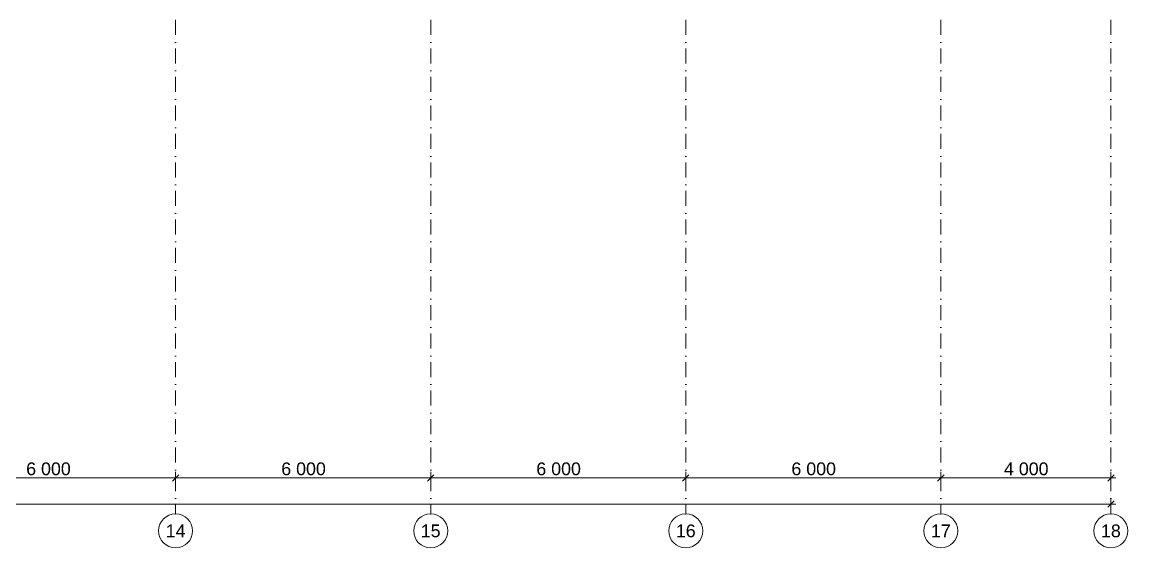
# Model space of a CAD drawing. Header units: millimetres. Extents: x -10605 to 101260, y -15987 to 46355.
# Drawn here: x 72389 to 98400, y -15987 to -3628 of the extents above; entities that cross this region are included whole.
import ezdxf
from ezdxf.enums import TextEntityAlignment as Align

# ---------------------------------------------------------------- set-up
doc = ezdxf.new("R2010")
doc.units = ezdxf.units.MM
doc.header["$MEASUREMENT"] = 0
doc.linetypes.add('Dot & Dashed', pattern=[670.277762, 352.777767, -176.388884, 0, -141.111112])
doc.layers.add('Оси', color=7, linetype='Continuous')
for name, color, linetype, lineweight in [('Оси_Ном._пера__200', 7, 'Continuous', 0), ('Оси_Ном._пера__97', 7, 'Continuous', 35), ('Оси_Ном._пера__99', 7, 'Continuous', 15)]:
    doc.layers.add(name, color=color, linetype=linetype, lineweight=lineweight)
doc.styles.add('РЎР“Р•РќР•Р\xa0РР\xa0_РЎРўРР›Р¬_1', font='arial.ttf')
doc.dimstyles.new('СГЕНЕРИР_СТИЛЬ__1', dxfattribs={"dimtxt": 300, "dimasz": 142.5, "dimexe": 0.18, "dimexo": 0.0625, "dimgap": 0.09, "dimtad": 1, "dimtih": 1, "dimtoh": 1, "dimdec": 4, "dimzin": 0, "dimdsep": 46, "dimtxsty": 'РЎР“Р•РќР•Р\xa0РР\xa0_РЎРўРР›Р¬_1', "dimblk": 'ARROWHEAD_6', "dimblk1": 'ARROWHEAD_6', "dimblk2": 'ARROWHEAD_6', "dimcen": 0.09, "dimse1": 1, "dimse2": 1, "dimadec": 0, "dimazin": 0, "dimtfac": 1, "dimtdec": 4, "dimtmove": 0, "dimatfit": 3, "dimfxl": 1, "dimtolj": 1, "dimtzin": 0, "dimarcsym": 0})

# ---------------------------------------------------------------- blocks, each defined once
blk = doc.blocks.new('*D884')
at = {"layer": 'Оси_Ном._пера__200', "color": 7, "linetype": 'Continuous', "lineweight": 0}
for p, q in [((0, -15097), (0, -14816)), ((98000, -15097), (98000, -14816)), ((-113, -14956), (0, -14956)), ((0, -14956), (98000, -14956)), ((98000, -14956), (98113, -14956))]:
    blk.add_line(p, q, dxfattribs=at)
at = {"layer": 'Оси_Ном._пера__97', "color": 7, "linetype": 'Continuous', "lineweight": 35}
for p, q in [((75, -14881), (-75, -15031)), ((97925, -15031), (98075, -14881))]:
    blk.add_line(p, q, dxfattribs=at)
at = {"layer": 'Оси_Ном._пера__200', "color": 7, "lineweight": 0, "insert": (48371, -14896), "char_height": 300, "attachment_point": 7, "style": 'РЎР“Р•РќР•Р\xa0РР\xa0_РЎРўРР›Р¬_1'}
blk.add_mtext('\\A1;{\\pql;\\fArial|b0|i0|c204|p0;\\W1.000000;98\xa0000}', dxfattribs=at)
blk = doc.blocks.new('ARROWHEAD_6')
at = {"color": 0, "linetype": 'Continuous', "lineweight": 0}
for p, q in [((0, 0), (-1, 0)), ((-0.5, -0.5), (0.5, 0.5))]:
    blk.add_line(p, q, dxfattribs=at)
blk = doc.blocks.new('*D906')
at = {"layer": 'Оси_Ном._пера__200', "color": 7, "linetype": 'Continuous', "lineweight": 0}
for p, q in [((70000, -14484), (70000, -14203)), ((76000, -14484), (76000, -14203)), ((70000, -14343), (76000, -14343))]:
    blk.add_line(p, q, dxfattribs=at)
at = {"layer": 'Оси_Ном._пера__97', "color": 7, "linetype": 'Continuous', "lineweight": 35}
for p, q in [((70075, -14268), (69925, -14418)), ((76075, -14268), (75925, -14418))]:
    blk.add_line(p, q, dxfattribs=at)
at = {"layer": 'Оси_Ном._пера__200', "color": 7, "lineweight": 0, "insert": (72485, -14283), "char_height": 300, "attachment_point": 7, "style": 'РЎР“Р•РќР•Р\xa0РР\xa0_РЎРўРР›Р¬_1'}
blk.add_mtext('\\A1;{\\pql;\\fArial|b0|i0|c204|p0;\\W1.000000;6\xa0000}', dxfattribs=at)
blk = doc.blocks.new('*D907')
at = {"layer": 'Оси_Ном._пера__200', "color": 7, "linetype": 'Continuous', "lineweight": 0}
for p, q in [((76000, -14484), (76000, -14203)), ((82000, -14484), (82000, -14203)), ((76000, -14343), (82000, -14343))]:
    blk.add_line(p, q, dxfattribs=at)
at = {"layer": 'Оси_Ном._пера__97', "color": 7, "linetype": 'Continuous', "lineweight": 35}
for p, q in [((76075, -14268), (75925, -14418)), ((82075, -14268), (81925, -14418))]:
    blk.add_line(p, q, dxfattribs=at)
at = {"layer": 'Оси_Ном._пера__200', "color": 7, "lineweight": 0, "insert": (78485, -14283), "char_height": 300, "attachment_point": 7, "style": 'РЎР“Р•РќР•Р\xa0РР\xa0_РЎРўРР›Р¬_1'}
blk.add_mtext('\\A1;{\\pql;\\fArial|b0|i0|c204|p0;\\W1.000000;6\xa0000}', dxfattribs=at)
blk = doc.blocks.new('*D908')
at = {"layer": 'Оси_Ном._пера__200', "color": 7, "linetype": 'Continuous', "lineweight": 0}
for p, q in [((82000, -14484), (82000, -14203)), ((88000, -14484), (88000, -14203)), ((82000, -14343), (88000, -14343))]:
    blk.add_line(p, q, dxfattribs=at)
at = {"layer": 'Оси_Ном._пера__97', "color": 7, "linetype": 'Continuous', "lineweight": 35}
for p, q in [((82075, -14268), (81925, -14418)), ((88075, -14268), (87925, -14418))]:
    blk.add_line(p, q, dxfattribs=at)
at = {"layer": 'Оси_Ном._пера__200', "color": 7, "lineweight": 0, "insert": (84485, -14283), "char_height": 300, "attachment_point": 7, "style": 'РЎР“Р•РќР•Р\xa0РР\xa0_РЎРўРР›Р¬_1'}
blk.add_mtext('\\A1;{\\pql;\\fArial|b0|i0|c204|p0;\\W1.000000;6\xa0000}', dxfattribs=at)
blk = doc.blocks.new('*D909')
at = {"layer": 'Оси_Ном._пера__200', "color": 7, "linetype": 'Continuous', "lineweight": 0}
for p, q in [((88000, -14484), (88000, -14203)), ((94000, -14484), (94000, -14203)), ((88000, -14343), (94000, -14343))]:
    blk.add_line(p, q, dxfattribs=at)
at = {"layer": 'Оси_Ном._пера__97', "color": 7, "linetype": 'Continuous', "lineweight": 35}
for p, q in [((88075, -14268), (87925, -14418)), ((94075, -14268), (93925, -14418))]:
    blk.add_line(p, q, dxfattribs=at)
at = {"layer": 'Оси_Ном._пера__200', "color": 7, "lineweight": 0, "insert": (90485, -14283), "char_height": 300, "attachment_point": 7, "style": 'РЎР“Р•РќР•Р\xa0РР\xa0_РЎРўРР›Р¬_1'}
blk.add_mtext('\\A1;{\\pql;\\fArial|b0|i0|c204|p0;\\W1.000000;6\xa0000}', dxfattribs=at)
blk = doc.blocks.new('*D910')
at = {"layer": 'Оси_Ном._пера__200', "color": 7, "linetype": 'Continuous', "lineweight": 0}
for p, q in [((94000, -14484), (94000, -14203)), ((98000, -14484), (98000, -14203)), ((94000, -14343), (98000, -14343)), ((98000, -14343), (98113, -14343))]:
    blk.add_line(p, q, dxfattribs=at)
at = {"layer": 'Оси_Ном._пера__97', "color": 7, "linetype": 'Continuous', "lineweight": 35}
for p, q in [((94075, -14268), (93925, -14418)), ((97925, -14418), (98075, -14268))]:
    blk.add_line(p, q, dxfattribs=at)
at = {"layer": 'Оси_Ном._пера__200', "color": 7, "lineweight": 0, "insert": (95485, -14283), "char_height": 300, "attachment_point": 7, "style": 'РЎР“Р•РќР•Р\xa0РР\xa0_РЎРўРР›Р¬_1'}
blk.add_mtext('\\A1;{\\pql;\\fArial|b0|i0|c204|p0;\\W1.000000;4\xa0000}', dxfattribs=at)
blk = doc.blocks.new('Стандартный Маркер Сетки_4')
at = {"layer": 'Оси_Ном._пера__200', "color": 7, "linetype": 'Dot & Dashed', "lineweight": 0}
for p in [(0, 0), (55187, 0)]:
    blk.add_line(p, (55187, 0), dxfattribs=at)
blk.add_point((55187, 0), dxfattribs=at)
blk.add_point((55187, 0), dxfattribs=at)
at = {"layer": 'Оси_Ном._пера__99', "color": 7, "linetype": 'Continuous', "lineweight": 15}
blk.add_circle((55587, 0), 400, dxfattribs=at)
at = {"layer": 'Оси_Ном._пера__200', "color": 7, "lineweight": 0, "style": 'РЎР“Р•РќР•Р\xa0РР\xa0_РЎРўРР›Р¬_1'}
blk.add_attdef('AC_MarkerText_1', text='', height=300, rotation=90, dxfattribs=at).set_placement((55368, -69), align=Align.TOP_CENTER)

msp = doc.modelspace()

# ---------------------------------------------------------------- block references
at = {"layer": 'Оси', "color": 8, "linetype": 'Continuous', "lineweight": 0, "true_color": 0x747474}
ref = msp.add_blockref('Стандартный Маркер Сетки_4', (76000, 40000.00005), dxfattribs=dict(at, zscale=1000, rotation=270))
ref.add_attrib('AC_MarkerText_1', '14', dxfattribs={"layer": 'Оси_Ном._пера__200', "color": 7, "lineweight": 0, "height": 300, "rotation": 360, "style": 'РЎР“Р•РќР•Р\xa0РР\xa0_РЎРўРР›Р¬_1'}).set_placement((76000, -15437.02339), align=Align.TOP_CENTER)
ref = msp.add_blockref('Стандартный Маркер Сетки_4', (81999.99994, 40000.00005), dxfattribs=dict(at, zscale=1000, rotation=270))
ref.add_attrib('AC_MarkerText_1', '15', dxfattribs={"layer": 'Оси_Ном._пера__200', "color": 7, "lineweight": 0, "height": 300, "rotation": 360, "style": 'РЎР“Р•РќР•Р\xa0РР\xa0_РЎРўРР›Р¬_1'}).set_placement((81999.99994, -15437.02339), align=Align.TOP_CENTER)
ref = msp.add_blockref('Стандартный Маркер Сетки_4', (88000, 40000.00005), dxfattribs=dict(at, zscale=1000, rotation=270))
ref.add_attrib('AC_MarkerText_1', '16', dxfattribs={"layer": 'Оси_Ном._пера__200', "color": 7, "lineweight": 0, "height": 300, "rotation": 360, "style": 'РЎР“Р•РќР•Р\xa0РР\xa0_РЎРўРР›Р¬_1'}).set_placement((88000, -15437.02339), align=Align.TOP_CENTER)
ref = msp.add_blockref('Стандартный Маркер Сетки_4', (94000, 40000.00005), dxfattribs=dict(at, zscale=1000, rotation=270))
ref.add_attrib('AC_MarkerText_1', '17', dxfattribs={"layer": 'Оси_Ном._пера__200', "color": 7, "lineweight": 0, "height": 300, "rotation": 360, "style": 'РЎР“Р•РќР•Р\xa0РР\xa0_РЎРўРР›Р¬_1'}).set_placement((94000, -15437.02339), align=Align.TOP_CENTER)
ref = msp.add_blockref('Стандартный Маркер Сетки_4', (98000.00007, 40000.00005), dxfattribs=dict(at, zscale=1000, rotation=270))
ref.add_attrib('AC_MarkerText_1', '18', dxfattribs={"layer": 'Оси_Ном._пера__200', "color": 7, "lineweight": 0, "height": 300, "rotation": 360, "style": 'РЎР“Р•РќР•Р\xa0РР\xa0_РЎРўРР›Р¬_1'}).set_placement((98000.00007, -15437.02339), align=Align.TOP_CENTER)

# ---------------------------------------------------------------- dimensions: what is measured, and where the dimension line sits
at = {"layer": 'Оси', "color": 7, "linetype": 'Continuous', "lineweight": 0}
for base, p1, p2, picture, middle in [((76000, -14343.14527), (70000, -15587.02337), (76000, -15587.02337), '*D906', (72999.83803, -14133.14527)), ((81999.99994, -14343.14527), (76000, -15587.02337), (81999.99994, -15587.02337), '*D907', (78999.838, -14133.14527)), ((88000, -14343.14527), (81999.99994, -15587.02337), (88000, -15587.02337), '*D908', (84999.838, -14133.14527)), ((94000, -14343.14527), (88000, -15587.02337), (94000, -15587.02337), '*D909', (90999.83803, -14133.14527)), ((98000.00007, -14343.14527), (94000, -15587.02337), (98000.00007, -15587.02337), '*D910', (95999.83806, -14133.14527)), ((98000.0000716933, -14956.1916882334), (0, -15587.0233678859), (98000.0000716933, -15587.0233678859), '*D884', (48999.5830575523, -14746.1916858492))]:
    dim = msp.add_linear_dim(base=base, p1=p1, p2=p2, dimstyle='СГЕНЕРИР_СТИЛЬ__1', dxfattribs=at)
    dim.commit()
    dim.dimension.update_dxf_attribs({"geometry": picture, "text_midpoint": middle, "dimtype": 160})

doc.saveas('drawing.dxf')
